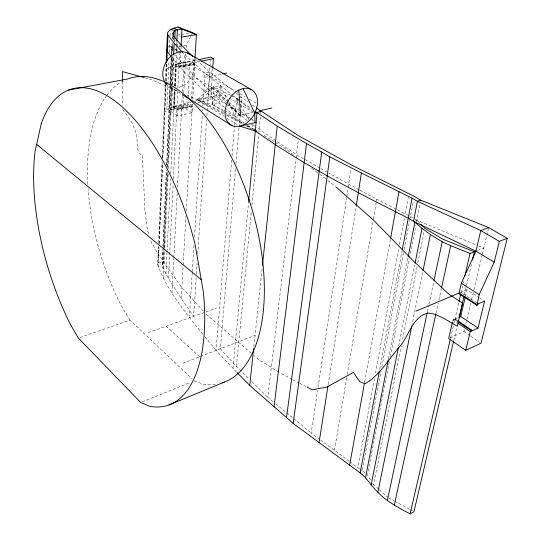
<?xml version="1.0" encoding="UTF-8"?>
<svg xmlns="http://www.w3.org/2000/svg" width="541" height="541" viewBox="0 0 541 541"><rect width="100%" height="100%" fill="white"/><g stroke="black" fill="none" stroke-linecap="round" stroke-linejoin="round"><path stroke-width="0.41" stroke-dasharray="2.71 2.03" d="M202.719 334.135C185.529 312.813 167.115 290.605 157.647 264.684L158.432 246.121M158.574 242.747L162.002 161.745M162.219 156.68L165.248 84.957M165.424 80.737L166.107 64.71M158.08 267.247L158.939 247.021M159.081 243.646L162.53 162.713M162.713 158.499L165.837 85.153M166.013 80.94L166.77 63.236M157.647 264.684L158.378 262.128L159.027 246.994M159.169 243.626L162.611 162.909M162.827 157.864L165.918 85.464M166.094 81.245L166.851 63.568M192.724 104.082L173.986 108.815L171.504 110.087L170.111 112.109L164.802 111.622L166.824 109.451L167.893 85.079M167.926 84.24L168.954 60.754M169.319 52.416L169.86 40.115M170.036 36.091L170.246 31.263M191.588 105.786L191.318 106.381L177.049 109.431L177.313 108.836L191.588 105.786L192.217 106.949L191.879 112.799L177.651 115.909L168.833 110.148L170.009 83.99M170.043 83.145L171.179 57.826M171.328 54.452L171.632 47.703L173.066 44.714M196.194 277.56L193.631 316.343L181.221 298.558L168.481 278.507L163.071 268.492L162.138 264.671L162.821 249.496M162.976 246.121L166.391 170.246M166.614 165.188L170.185 85.938M170.219 85.093L171.47 57.272M171.511 56.433L172.139 42.394M172.322 38.343L172.505 34.293M162.361 264.251L163.003 249.928M163.159 246.554L166.581 170.719M166.844 164.822L171.673 57.813M171.862 53.6L172.349 42.908M172.532 38.857L172.606 37.241M162.138 264.671L163.247 262.554L163.903 248.265M163.937 247.426L167.392 171.781M167.622 166.736L171.267 86.864M171.301 86.026L172.647 56.575M172.917 50.685L173.113 46.533M173.397 40.088L173.505 37.667M163.071 268.492L163.923 249.928M163.957 249.09L167.5 171.483M167.696 167.264L171.355 87.135M171.396 86.29L172.741 56.764M173.012 50.922L173.12 48.474M173.533 39.52L173.607 37.89M163.341 278.202L164.586 251.213M164.741 247.839L168.204 172.782M168.4 168.562L172.133 87.601M172.288 84.227L173.566 56.467M171.504 110.087L172.518 88.237M172.674 84.876L174.033 55.554M174.682 41.556L174.79 39.141M173.499 107.138L187.741 104.115L192.217 106.949L177.942 110.012L173.499 107.138L174.358 88.9M174.52 85.586L175.541 64.034L190.101 61.37L194.699 64.041L194.422 64.677L179.835 67.382L179.186 66.198L175.541 64.034M176.555 47.561L176.434 50.083L178.3 51.327M176.596 46.722L176.833 41.677M165.972 273.861L166.973 252.816M167.013 251.971L170.503 178.726M170.74 173.675L174.75 89.481M174.905 86.114L176.508 52.545M176.542 51.726L176.738 47.628M176.893 44.348L177.09 40.244M173.986 108.815L174.905 89.542M175.068 86.188L175.987 66.908L200.393 61.512M178.239 51.551L176.968 50.834L177.123 47.5M177.164 46.668L177.367 42.502M166.824 109.451L174.432 106.293L175.237 89.603M175.392 86.262L176.434 64.562L196.978 60.065M168.481 278.507L173.134 184.102M173.377 179.044L177.698 91.388M177.861 88.014L179.558 53.6M179.882 46.999L180.004 44.524M177.651 115.909L177.942 110.012L177.313 108.836M179.835 67.382L180.789 52.991L178.922 51.74M180.998 48.812L181.12 46.303M172.004 293.046L173.796 258.456M173.844 257.611L177.171 193.502M177.475 187.599L182.29 94.803M182.466 91.429L184.386 54.364L183.25 53.126M191.879 112.799L183.007 107.125L183.534 97.082M183.751 92.896L185.82 53.559M186.131 47.703L186.266 45.194L192.596 32.636M187.741 104.115L188.018 99.091M188.065 98.252L190.101 61.37M191.595 98.678L193.759 60.768M194.99 59.003L194.699 64.041L180.106 66.746M181.221 298.558L183.115 265.759M183.162 264.914L185.982 216.136M186.273 211.091L192.488 103.432M192.731 99.233L195.064 58.766L209.78 72.278L233.658 91.077M189.357 317.871L192.244 272.407M192.298 271.562L194.063 243.781M194.496 237.046L202.307 114.117M202.517 110.749L202.625 109.066M202.841 105.698L204.904 73.218L184.386 54.364M212.735 68.653L210.645 99.558L207.94 97.907L209.976 67.07M210.03 66.239L210.415 60.409M196.417 274.186L197.14 263.23M197.756 253.952L206.628 119.906M206.905 115.693L207.183 111.473M207.237 110.635L209.78 72.278M223.879 111.595L212.451 104.562L213.661 86.885L220.417 85.492L232.806 95.284M234.564 124.775L236.715 98.374L233.455 95.798M236.478 371.998L216.075 350.399L231.67 160.129M232.015 155.923L234.496 125.613M235.551 169.002L220.349 348.742L236.444 366.433L249.455 379.268M235.977 163.964L239.034 127.852M239.108 127.007L239.961 116.93M240.786 107.111L241.617 97.339L240.285 96.298M233.015 368.495L248.535 203.125M236.444 366.433L251.362 210.983M251.93 205.1L258.699 134.52M258.781 133.674L260.377 117.039M260.694 113.718L260.938 111.23M253.837 346.828L262.358 266.307M272.962 401.611L267.781 397.351L296.055 158.878M296.157 158.04L298.301 139.977M319.832 439.448L311.176 433.03L317.587 390.487M318.094 387.153L346.632 197.796M346.754 196.965L350.96 169.09M328.177 384.502L356.221 205.952M192.731 58.523A19.077 14.668 -61.5 0 1 194.293 67.07L193.509 71.757L191.73 76.308A19.077 14.668 -61.5 0 1 177.84 87.743M334.473 450.308L347.079 375.44M347.221 374.609L373.276 219.883M373.412 219.051L376.353 201.583M376.495 200.752L376.773 199.088M364.648 382.061L390.474 239.048M359.704 468.885L357.858 467.654L374.724 377.26M375.501 373.107L398.866 247.886M399.481 244.566L404.438 218.03M408.949 215.656L405.209 213.884L408.333 197.127M379.741 369.172L402.146 250.53M365.053 473.071L362.166 470.535L381.033 371.187M381.824 367.041L403.525 252.789M404.154 249.482L409.652 220.505M409.814 219.673L413.324 201.171M388.431 359.028L407.982 257.861M389.371 361.74L367.366 475.099L370.457 479.901M390.338 356.776L409.294 259.132M409.456 258.307L415.88 225.205M416.523 221.898L420.114 203.389M398.69 345.888L414.764 264.772M378.605 489.165L373.547 484.702L401.307 345.719M402.632 339.099L417.179 266.3M417.835 262.987L424.117 231.555M411.715 326.216L422.832 271.697M427.356 311.826L428.824 305.246M428.925 304.407L433.72 282.138M436.026 313.192L438.176 303.305M438.893 300.012L441.402 288.481M452.594 321.523L453.568 318.791L454.345 318.446L457.118 320.313M450.565 338.105L458.883 301.946M460.966 292.911L462.474 286.338M463.231 283.051L463.61 281.408M453.723 340.62L456.78 327.461M464.428 294.554L466.342 286.331M466.531 285.506L471.691 263.298M465.449 296.191L466.944 289.773L478.981 297.476M450.22 337.848L463.968 331.626L464.557 329.171M465.72 324.255L466.694 320.164M466.89 319.346L470.778 302.967M471.556 299.694L473.7 290.686M473.889 289.868L482.254 254.662M482.45 253.844L488.679 227.612M230.764 95.412L213.661 86.885L211.409 87.351L211.179 87.926A19.51 14.675 -61.1 0 1 197.066 99.666L224.184 116.491M227.558 103.358L211.409 87.351L197.066 99.666L212.451 104.562L220.417 85.492L204.904 73.218L211.714 71.906M174.5 41.725L175.216 40.23M166.601 69.431L168.664 67.429L176.434 64.562M167.527 47.655L169.61 45.742L172.843 46.168M175.987 66.908L173.451 68.065L168.664 67.429M457.618 317.865L452.959 319.907L457.111 322.707M466.944 289.773L460.682 292.397L477.669 303.366M142.236 401.841L190.385 382.446M182.797 363.302L254.987 335.319M477.527 250.557L483.81 248.109L476.804 245.195M148.106 332.654L216.265 308.228M79.919 337.496L130.016 320.171L191.825 378.572M415.522 220.701L416.847 220.241L476.026 244.87M197.607 102.851L210.645 99.558M174.432 106.293L191.406 102.046M194.55 101.255L207.94 97.907M224.217 110.648L235.254 116.356L239.291 115.436M241.726 114.881L253.12 112.285M233.266 108.565L235.937 107.97L240.556 111.277M168.833 110.148L183.007 107.125M177.759 109.126L192.035 106.07M211.409 87.351L212.451 104.562L219.139 103.128L220.417 85.492L235.254 116.356L244.613 123.159M228.221 101.742L219.734 94.891L197.066 99.666L223.609 113.914M173.742 107.294L187.991 104.271M238.351 98.029L236.715 98.374L231.507 95.777M239.163 97.86L241.617 97.339L248.278 102.134M171.524 57.204L183.514 71.182L203.801 90.543L208.63 89.556L227.254 104.765M204.64 77.356L221.844 73.989M179.186 66.198L193.773 63.5L194.422 64.677M179.375 67.111L193.962 64.406M175.791 64.183L190.351 61.518M171.632 47.703L175.697 47.006M178.949 46.445L183.014 45.748M183.825 45.613L186.266 45.194M180.2 34.61L177.725 35.003L180.295 36.403M181.025 34.475L189.289 33.157M158.378 262.128L163.247 262.554M144.947 77.836L151.365 79.622L177.543 91.084M194.273 380.884L203.572 384.218A159.155 79.027 73.3 0 0 215.359 384.36M186.78 95.128L206.026 103.554L223.805 113.103M292.167 379.464L279.589 372.621M292.918 379.85L298.916 382.913M299.667 383.298L306.416 386.747M212.451 104.562L223.487 110.269M359.062 189.871L328.833 173.134M359.745 190.229L405.209 213.884M226.767 114.699L243.802 123.848M247.501 125.843L253.425 129.029M226.557 115.497L242.781 124.207M245.729 125.789L250.889 128.562M388.83 497.943L393.997 500.777M394.741 501.182L409.517 509.291M410.254 509.696L412.472 510.914M175.074 49.332L176.434 50.083L175.25 47.858M178.875 51.909L180.789 52.991M320.029 168.102L296.556 154.692L276.485 141.147M320.766 168.522L328.103 172.714M194.293 67.07L239.318 93.397M240.042 93.823L245.127 96.792M249.482 99.341L257.469 104.014M191.947 75.74L228.586 97.59M229.289 98.009L237.749 103.054L239.318 110.121M239.163 103.899L252.606 111.919M213.019 96.298L225.583 103.913M226.287 104.339L249.685 118.513M252.546 120.244L253.972 121.11M410.443 216.366L413.29 218.091M414 218.517L416.847 220.241L419.681 223.102M264.076 135.568L274.727 142.107M275.437 142.547L284.667 148.214L294.757 155.727M224.596 112.034L243.883 123.903M246.737 125.661L251.024 128.298M227.037 118.256L239.879 126.222M170.097 86.939L182.912 94.946M278.872 372.174L258.125 359.17L254.385 355.944M479.684 297.929L484.641 301.1M175 49.522L176.968 50.834M360.32 469.297L362.166 470.535M275.795 140.68L255.893 127.02M457.287 321.084L454.521 319.217L454.345 318.446M453.568 318.791L457.03 321.124M463.968 331.626L470.102 335.785M470.785 336.252L479.644 342.264M238.743 99.801L236.715 98.374L237.749 103.054M239.426 100.274L250.936 108.356M241.218 111.75L249.935 117.985M250.618 118.479L254.054 120.934M252.275 105.008L255.602 107.402M169.61 45.742L173.039 48.21L171.815 49.684L172.937 52.545M247.961 125.586L252.64 128.988M320.495 439.941L349.175 461.209M349.838 461.703L357.858 467.654M311.575 168.244L318.98 173.756M319.65 174.256L327.048 179.761M327.724 180.268L335.589 186.564M247.338 120.65L227.896 105.285M252.606 124.572L255.237 126.533M236.309 93.167L239.622 95.777M228.863 102.263L235.937 107.97M203.801 90.543L224.299 107.361M224.941 107.889L235.254 116.356M239.934 101.018L236.715 98.374L238.75 101.945M240.576 101.546L252.16 111.067M275.558 403.742L285.918 412.262M286.568 412.79L293.046 418.119M293.689 418.653L311.176 433.03M251.274 353.259L205.708 313.706M379.234 489.727L388.086 497.537M166.094 326.209L199.629 356.776M208.63 89.556L194.091 75.679L179.233 60.2L174.865 54.891M251.822 381.601L267.781 397.351M228.153 103.953L240.711 116.403L228.728 103.324M213.661 86.885L226.442 100.836M203.443 311.217L181.35 286.926L157.864 253.736L151.453 242.652L150.682 240.245M204.856 336.739L216.075 350.399M122.699 109.715C130.651 119.196 137.191 129.928 137.096 142.844C137.204 147.024 137.421 152.217 141.147 154.895L141.688 154.483L142.378 154.983L144.907 210.51L147.321 229.824L149.127 235.436M372.661 483.329L373.547 484.702M130.016 320.171L122.618 308.228A159.155 79.027 73.3 0 1 88.088 188.613M249.016 119.933L240.792 105.522M251.538 124.335L254.473 129.468M122.53 81.535L122.672 105.569M172.281 87.689A19.077 14.668 -61.5 0 1 167.514 85.282M87.818 184.386A159.155 79.027 73.3 0 1 106.658 95.568M107.145 94.918A159.155 79.027 73.3 0 1 123.179 80.981"/><path stroke-width="0.81" d="M165.282 84.112L165.357 82.428M166.175 63.02L167.433 33.305C168.853 28.889 174.209 28.098 178.104 27.05L192.596 32.636L196.39 34.658L195.037 58.164M165.871 84.308L165.945 82.624M166.844 61.552L167.967 35.158L167.433 33.305M173.546 36.862L173.769 32.014M173.641 54.817L174.175 43.26L167.967 35.158M174.831 38.337L175.203 30.296L181.979 29.126L196.39 34.658L181.58 37.106M176.873 40.839L177.394 29.917L173.959 28.105M181.167 45.464L181.979 29.126L178.104 27.05M212.789 67.821L213.411 58.631L210.638 57.076L198.581 59.713M248.617 202.287L257.029 112.636L255 111.209M453.527 341.445L413.953 511.725L410.112 513.95C398.717 507.715 386.93 501.791 377.868 492.242C371.336 486.312 367.278 478.17 360.157 472.875L293.148 423.393L249.753 385.408L253.655 348.505M262.446 265.469L277.202 126.08L257.029 112.636L254.73 113.184L243.085 88.528L238.791 90.07A20.47 14.627 -60.2 0 0 227.43 121.671A20.47 14.627 -60.2 0 0 254.486 113.786L256.481 108.951L257.469 104.014A20.47 14.627 -60.2 0 0 243.085 88.528M273.989 407.062L306.517 143.548L277.202 126.08M286.52 417.483L321.739 152.048L306.517 143.548M293.148 423.393L329.834 156.87L321.739 152.048M319.007 442.91L327.92 386.173M356.221 205.952L361.388 173.019L329.834 156.87M349.628 465.213L364.499 382.893M390.622 238.216L399.028 191.683M360.157 472.875L379.268 371.66M402.301 249.705L412.039 198.134L361.388 173.019M365.52 477.615L388.269 359.86M408.137 257.029L414.866 222.202L408.252 218.179C355.843 191.744 303.251 165.066 255.311 130.936L253.972 129.962M371.14 484.946L398.365 347.538M415.089 263.115L421.98 228.349L414.866 222.202M377.868 492.242L411.545 327.041M423.001 270.872L430.406 234.53L421.98 228.349M387.363 500.655L427.18 312.651M433.99 280.495L442.2 241.739L430.406 234.53M394.301 505.118L435.85 314.017M441.578 287.656L450.714 245.648L442.2 241.739M452.404 322.335L448.692 338.544L465.727 350.358L481.01 343.19L507.255 238.29L488.679 227.612L420.742 200.184L414.237 196.376L351.569 165.046L298.781 135.892L256.272 107.882M488.679 227.612L480.76 230.567L475.952 251.166L461.351 283.247L459.106 293.053L459.282 293.864L476.959 305.32L478.379 303.826M410.112 513.95L450.376 338.923M459.072 301.127L460.587 294.554M464.746 276.471L470.041 253.465L474.369 251.781L472.455 260.005M459.072 317.587L463.853 297.023M459.16 317.182L460.709 316.505L465.267 296.989M465.727 350.358L470.264 331.579L471.664 330.091L471.82 330.869M507.255 238.29L499.329 241.367L494.217 262.155L479.191 294.615L476.959 305.32M457.808 323.173L470.264 331.579L478.014 328.049L484.641 301.1L476.804 304.509L459.106 293.053L415.955 311.116M169.042 404.905L224.19 382.176M257.029 112.636L260.938 111.23M420.742 200.184L417.395 201.286L412.039 198.134M256.116 122.401L239.879 126.222L255.311 130.936L253.885 130.056M259.633 110.804L271.839 108.024M201.205 61.329L213.411 58.631M222.669 73.826L226.78 73.021M68.518 90.07L127.575 79.02A159.155 79.027 73.3 0 1 250.53 204.363A159.155 79.027 73.3 0 1 222.628 382.724M170.314 29.66L175.203 30.296L172.545 33.488L173.681 36.261L180.045 43.699L192.758 56.447M144.143 77.613L122.469 71.588L122.523 80.704M474.369 251.781L442.815 239.223L424.78 228.241L420.81 224.245M450.714 245.648L470.041 253.465M307.166 387.133L312.346 389.784L326.98 387.052L353.408 372.357L359.731 381.689L365.182 383.718C379.505 375.44 388.587 359.488 399.157 347.16C409.05 336.549 412.107 316.803 427.999 313.043L434.91 314.145L443.519 318.209L457.273 326.318L462.643 303.224L448.868 294.209L412.884 260.478L373.493 220.106L336.225 187.125M253.837 130.144L255.311 130.936M187.375 52.937L250.977 89.387M499.329 241.367L480.76 230.567L417.395 201.286L413.527 221.391L475.952 251.166L494.217 262.155M254.845 129.901L256.975 131.206M182.912 94.946L232.015 125.634M461.351 283.247L479.191 294.615M460.709 316.505L478.014 328.049M457.808 320.779L471.664 330.091M464.902 326.209L466.978 327.603M457.727 321.584L470.886 330.45M36.653 144.339L201.225 279.65M237.053 372.58L249.753 385.408M174.175 43.26L182.682 52.511M171.051 56.562L167.27 51.436L166.75 49.522M238.791 90.07L240.711 116.403M254.73 113.184L255.041 122.658M166.939 84.761A19.077 14.668 -61.5 0 1 167.433 60.044A19.077 14.668 -61.5 0 1 189.323 54.188M41.285 123.558L35.057 151.48A165.323 73.989 73.1 0 0 71.02 325.581L78.33 338.044L140.68 402.463L149.573 406.237A165.323 73.989 73.1 0 0 203.348 291.842L195.173 244.809A165.323 73.989 73.1 0 0 117.018 102.601A165.323 73.989 73.1 0 0 41.285 123.558"/></g></svg>
